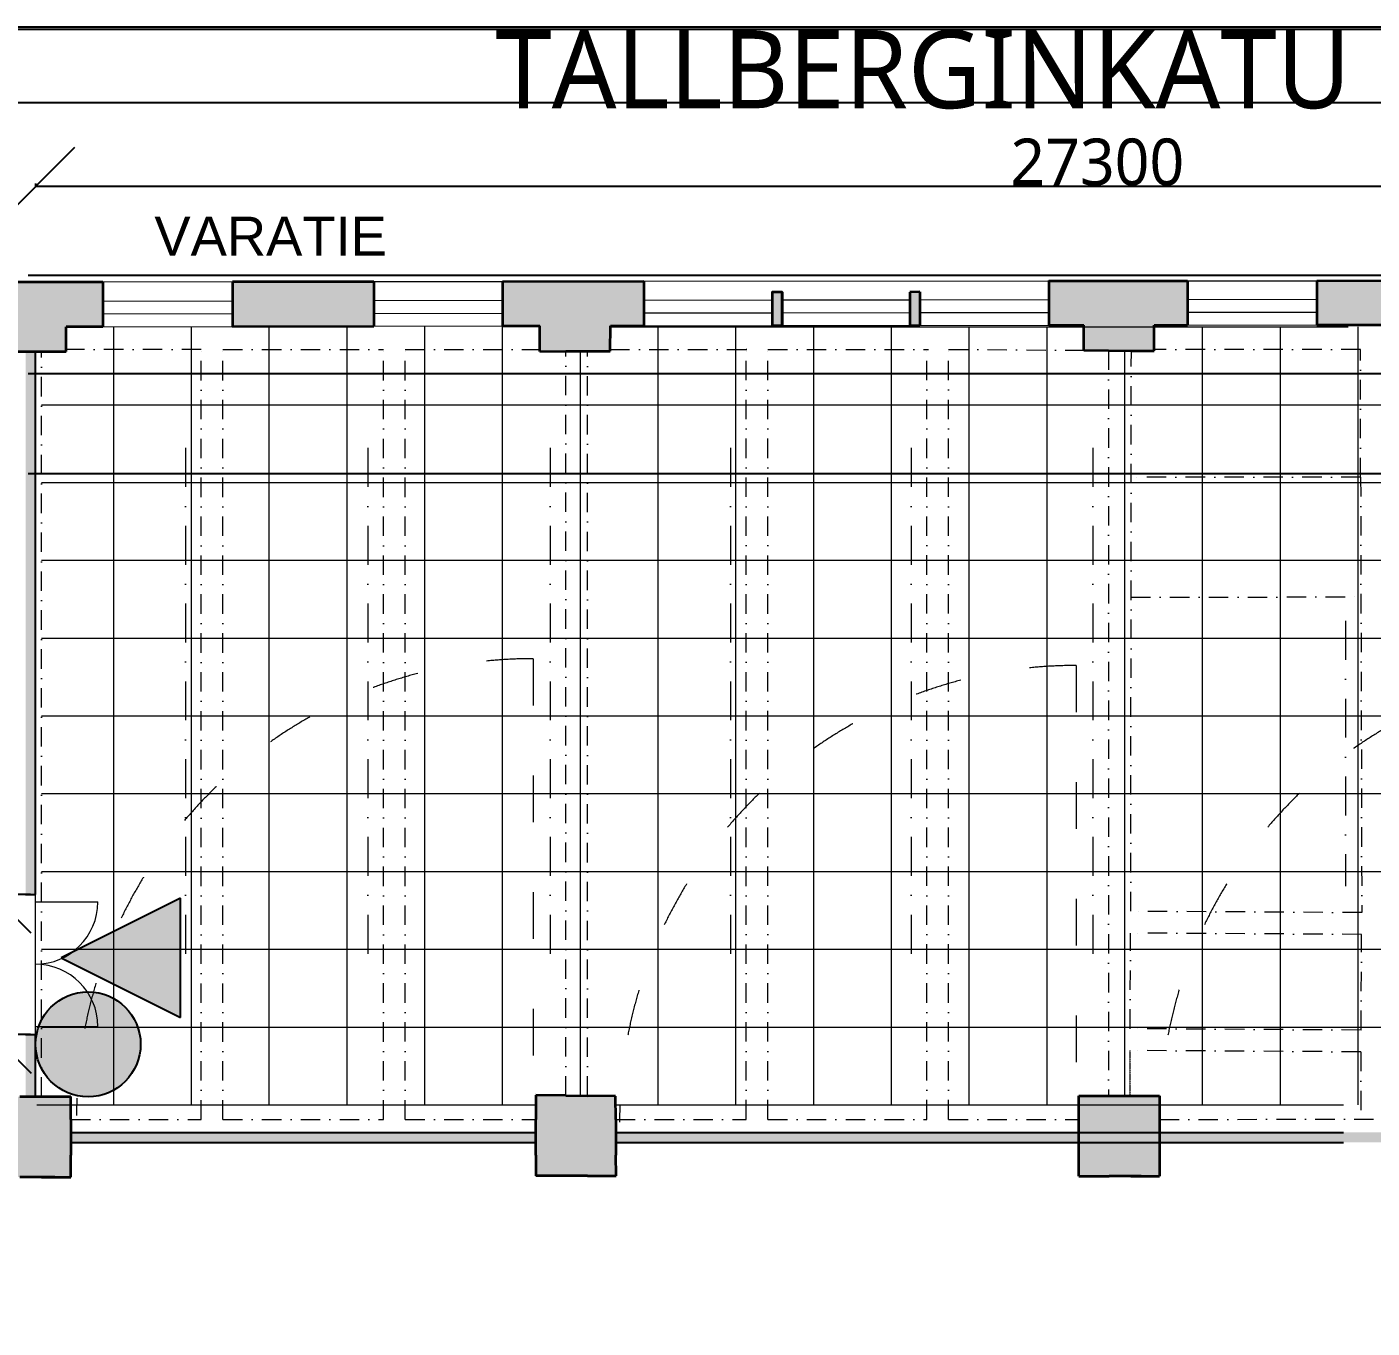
# Model space of a CAD drawing. Header units: inches. Extents: x 37508 to 148399, y 17096 to 89496.
# Drawn here: x 88481 to 105776, y 71931 to 88658 of the extents above; entities that cross this region are included whole.
import ezdxf

# ---------------------------------------------------------------- set-up
doc = ezdxf.new("R2010")
doc.units = ezdxf.units.IN
doc.header["$MEASUREMENT"] = 0
doc.linetypes.add('ACAD_ISO03W100', pattern=[30, 12, -18])
doc.linetypes.add('DASHDOT', pattern=[10, 5, -2.5, 0, -2.5])
for name, color, linetype, lineweight in [('02  RIPUSTUSTANGOT', 6, 'DASHDOT', 13), ('02 IKKUNAT', 130, 'Continuous', 13), ('02 KANTAVA', 24, 'Continuous', 35), ('02 KANTAVA väri', 24, 'Continuous', 35), ('02 OVET', 5, 'Continuous', 13), ('02 PALKISTO', 72, 'DASHDOT', 13), ('02 SEINALINJA', 151, 'Continuous', 13), ('02 VALISEINA', 21, 'Continuous', 25), ('03 MITAT', 7, 'Continuous', 13)]:
    doc.layers.add(name, color=color, linetype=linetype, lineweight=lineweight)
doc.layers.add('02 RUUDUTUS', color=7, linetype='Continuous', lineweight=13, true_color=0x7c7887)
doc.layers.add('RUUDUTKKO', color=7, linetype='Continuous', lineweight=13, true_color=0x7c7887)
doc.layers.add('03 Apuviiva', color=6, linetype='Continuous', plot=False)
for name, color, linetype in [('03 TEKSTIT', 7, 'Continuous'), ('05 palosammuttimet', 240, 'Continuous'), ('05 Poistumistie', 72, 'Continuous')]:
    doc.layers.add(name, color=color, linetype=linetype)
doc.styles.get("Standard").update_dxf_attribs({"font": 'arial.ttf'})
doc.dimstyles.new('ISO-25', dxfattribs={"dimtxt": 2.5, "dimasz": 1000, "dimexe": 1.25, "dimexo": 0.625, "dimtad": 1, "dimtxsty": 'Standard', "dimblk": 'OBLIQUE', "dimcen": 1000, "dimadec": 0, "dimazin": 0, "dimtfac": 1, "dimtmove": 0, "dimatfit": 3, "dimldrblk": 'OBLIQUE', "dimfxl": 1, "dimarcsym": 0})

# ---------------------------------------------------------------- blocks, each defined once
blk = doc.blocks.new('_Oblique')
at = {"color": 0, "linetype": 'ByBlock', "lineweight": -2}
blk.add_line((-0.5, -0.5), (0.5, 0.5), dxfattribs=at)
blk = doc.blocks.new('*D22')
at = {"layer": '03 MITAT', "color": 0, "lineweight": -2, "transparency": 16777216}
for p, q in [((88527, 77507), (88034, 77507)), ((88035, 77507), (88035, 75707)), ((88527, 75707), (88034, 75707))]:
    blk.add_line(p, q, dxfattribs=at)
at = {"layer": 'Defpoints', "color": 0, "transparency": 16777216}
for p in [(88528, 77507), (88035, 75707), (88528, 75707)]:
    blk.add_point(p, dxfattribs=at)
at = {"layer": '03 MITAT', "color": 0, "lineweight": -2, "transparency": 16777216, "xscale": 1000, "yscale": 1000, "zscale": 1000}
for p, rotation in [((88035, 77507), 90), ((88035, 75707), 270)]:
    blk.add_blockref('_Oblique', p, dxfattribs=dict(at, rotation=rotation))
at = {"layer": '03 MITAT', "color": 0, "transparency": 16777216, "insert": (87727, 76607), "char_height": 2.5, "attachment_point": 5, "rotation": 90}
blk.add_mtext('{\\fRoboto|b0|i0|c0|p2;\\H240x;1800}', dxfattribs=at)
blk = doc.blocks.new('*D21')
at = {"layer": '03 MITAT', "color": 0, "lineweight": -2, "transparency": 16777216}
for p, q in [((88593, 86645), (88593, 86609)), ((88593, 86610), (115893, 86610)), ((115893, 86645), (115893, 86609))]:
    blk.add_line(p, q, dxfattribs=at)
at = {"layer": 'Defpoints', "color": 0, "transparency": 16777216}
for p in [(88593, 86646), (115893, 86646), (115893, 86610)]:
    blk.add_point(p, dxfattribs=at)
at = {"layer": '03 MITAT', "color": 0, "lineweight": -2, "transparency": 16777216, "xscale": 1000, "yscale": 1000, "zscale": 1000, "rotation": 180}
blk.add_blockref('_Oblique', (88593, 86610), dxfattribs=at)
at = {"layer": '03 MITAT', "color": 0, "lineweight": -2, "transparency": 16777216, "xscale": 1000, "yscale": 1000, "zscale": 1000}
blk.add_blockref('_Oblique', (115893, 86610), dxfattribs=at)
at = {"layer": '03 MITAT', "color": 0, "transparency": 16777216, "insert": (102243, 86919), "char_height": 2.5, "width": 9.57, "attachment_point": 5}
blk.add_mtext('{\\fRoboto|b0|i0|c0|p2;\\H240x;27300}', dxfattribs=at)
blk = doc.blocks.new('Poistumistie')
at = {"layer": '05 Poistumistie'}
blk.add_hatch(color=256, dxfattribs=at).paths.add_polyline_path([(-933, 0), (603, 0), (-165, 1535)])
for p, q in [((-165, 1535), (-933, 0)), ((603, 0), (-165, 1535)), ((-933, 0), (603, 0))]:
    blk.add_line(p, q, dxfattribs=at)
blk = doc.blocks.new('Palosamuttimet')
at = {"layer": '05 palosammuttimet'}
blk.add_hatch(color=256, dxfattribs=at).paths.add_polyline_path([(675, 0, 1), (-675, 0, 1)])
blk.add_circle((0, 0), 675, dxfattribs=at)

msp = doc.modelspace()

# ---------------------------------------------------------------- hatches: boundary and pattern name
at = {"layer": '02 KANTAVA väri'}
msp.add_hatch(color=7, dxfattribs=at).paths.add_polyline_path([(88085.596, 84801.698), (88085.596, 84483.931), (88984.15, 84483.931), (88984.15, 84804.231), (89458.547, 84804.231), (89458.547, 85382.006), (89458.541, 85382.006), (87633.55, 85380.396), (87633.55, 84800.864)])
h = msp.add_hatch(color=7, dxfattribs=at)
h.paths.add_polyline_path([(109937.294, 74915.22), (109712.319, 74918.824), (109295.686, 74921.013), (108900.979, 74924.576), (108900.262, 74615.471), (108899.196, 74155.471), (108898.577, 73888.671), (109295.686, 73888.671), (109712.907, 73888.671), (109937.294, 73888.671), (109937.294, 74155.637), (109937.294, 74615.637)])
h.paths.add_polyline_path([(103044.287, 74614.533), (103044.287, 74918.26), (102662.301, 74918.031), (102385.903, 74917.865), (102007.095, 74917.637), (102007.039, 74614.367), (102006.954, 74154.367), (102006.905, 73885.278), (102393.653, 73885.278), (102673.653, 73885.278), (102807.66, 73885.278), (103044.287, 73885.278), (103044.287, 74154.533)])
h.paths.add_polyline_path([(96050.686, 74613.412), (96048.532, 74913.408), (95688.122, 74917.706), (95408.122, 74921.045), (95025.67, 74925.606), (95025.67, 74613.248), (95025.67, 74153.248), (95025.67, 73889.14), (95408.122, 73889.14), (95688.122, 73889.14), (96055.885, 73889.14), (96053.988, 74153.413)])
h.paths.add_polyline_path([(89047.693, 74612.29), (89047.693, 74907.048), (88668.096, 74907.048), (88388.096, 74907.048), (88014.345, 74907.048), (88014.112, 74612.125), (88013.748, 74152.124), (88013.526, 73871.452), (88388.096, 73871.485), (88668.096, 73871.509), (88838.206, 73871.524), (89047.693, 73871.542), (89047.693, 74152.29)])
h.paths.add_polyline_path([(92939.907, 85385.077), (91126.366, 85383.477), (91126.366, 84807.308), (92939.907, 84810.654)])
h.paths.add_polyline_path([(96410.715, 85388.14), (94595.676, 85386.538), (94595.676, 84813.709), (95075.193, 84814.593), (95075.193, 84486.734), (95408.122, 84487.995), (95688.122, 84487.995), (95979.611, 84490.161), (95986.219, 84816.274), (96410.715, 84816.746)])
h.paths.add_polyline_path([(103402.87, 85394.309), (101621.075, 85392.737), (101621.075, 84822.538), (102067.681, 84823.035), (102067.681, 84501.159), (102385.903, 84498.109), (102675.795, 84495.331), (102973.223, 84492.481), (102973.223, 84824.042), (103402.87, 84824.519)])
h.paths.add_polyline_path([(106826.9, 85397.33), (106826.89, 85397.33), (105064.713, 85395.775), (105064.713, 84826.367), (106826.9, 84828.326)])
h.paths.add_polyline_path([(110260.014, 85400.359), (110260.007, 85400.359), (108494.904, 85398.802), (108494.904, 84830.18), (108961.886, 84830.699), (108961.886, 84492.645), (109295.686, 84496.705), (109709.584, 84504.233), (109876.806, 84513.635), (109876.806, 84831.716), (110260.014, 84832.142)])
h.paths.add_polyline_path([(117196.927, 85405.712), (116329.776, 85405.715), (115463.59, 85404.951), (115463.59, 84837.927), (115798.247, 84838.299), (115802.245, 84497.968), (116160.421, 84491.53), (116519.399, 84485.077), (116858.421, 84478.983), (116855.751, 84830.407), (117196.927, 84834.287)])
h.paths.add_polyline_path([(120641.766, 85405.699), (118906.312, 85405.705), (118906.312, 84834.051), (120641.766, 84833.811)])
h.paths.add_polyline_path([(124054.725, 85405.686), (122307.847, 85405.693), (122307.847, 84833.581), (122788.904, 84833.514), (122788.904, 84487.239), (122926.53, 84485.791), (123163.906, 84483.294), (123160.969, 80699.206), (123300.138, 80699.206), (123300.138, 81082.143), (123578.988, 81082.143), (123576.993, 81355.654), (123300.138, 81358.661), (123291.902, 84493.056), (123539.478, 84490.871), (123667.325, 84489.743), (123667.325, 84833.393), (124054.725, 84833.339)])
h.paths.add_polyline_path([(123674.895, 74930.592), (123539.478, 74928.86), (123299.425, 74924.665), (123165.629, 74922.111), (122943.645, 74921.241), (122792.762, 74919.311), (122795.322, 74616.879), (122799.216, 74156.918), (122801.478, 73889.694), (123674.895, 73889.694), (123674.895, 74182.974), (123674.895, 74642.974)])
h.paths.add_polyline_path([(123254.546, 73889.694), (122983.603, 73889.694), (122983.603, 71931.018), (123254.546, 71931.018)])
h.paths.add_polyline_path([(123300.138, 80699.206), (123160.969, 80699.206), (123157.502, 78586.553), (123296.829, 78586.553)])
h.paths.add_polyline_path([(108899.872, 74447.29), (103044.287, 74447.29), (103044.287, 74317.29), (108899.571, 74317.29)])
h.paths.add_polyline_path([(102007.008, 74447.29), (96051.878, 74447.29), (96052.812, 74317.29), (102006.984, 74317.29)])
h.paths.add_polyline_path([(95025.67, 74447.29), (89047.693, 74447.29), (89047.693, 74317.29), (95025.67, 74317.29)])
h.paths.add_polyline_path([(88593.096, 75707.048), (88463.096, 75707.048), (88463.096, 74907.048), (88593.096, 74907.048)])
h.paths.add_polyline_path([(88593.096, 84483.154), (88463.096, 84483.154), (88463.096, 77507.048), (88593.096, 77507.048)])
h = msp.add_hatch(color=7, dxfattribs=at)
h.paths.add_polyline_path([(99961.994, 85253.029), (99830.863, 85250.438), (99830.863, 84820.548), (99961.994, 84820.694)])
h.paths.add_polyline_path([(98190.388, 85249.743), (98060.915, 85237.544), (98060.915, 84818.581), (98190.388, 84818.725)])
h = msp.add_hatch(color=7, dxfattribs=at)
h.paths.add_polyline_path([(98190.388, 85249.743), (98060.915, 85249.743), (98060.915, 84818.581), (98190.388, 84818.725)])
h.paths.add_polyline_path([(99961.994, 85253.029), (99830.863, 85250.438), (99830.863, 84820.548), (99961.994, 84820.694)])
h = msp.add_hatch(color=7, dxfattribs=at)
h.paths.add_polyline_path([(88463.096, 77507.048), (88593.096, 77507.048), (88593.096, 84483.931), (88463.096, 84483.931)])
h.paths.add_polyline_path([(88593.096, 75707.048), (88463.096, 75707.048), (88463.096, 74907.048), (88593.096, 74907.048)])

# ---------------------------------------------------------------- linework, layer by layer
at = {"layer": '02  RIPUSTUSTANGOT', "ltscale": 100}
for p, q in [((90522.148, 83245.017), (90522.148, 76562.461)), ((92865.469, 83245.017), (92865.469, 76562.461)), ((95208.128, 83245.017), (95208.128, 76562.461)), ((97527.644, 83245.017), (97527.644, 76562.461)), ((99850.472, 83245.017), (99850.472, 76562.461)), ((102185.909, 83245.017), (102185.909, 76562.461)), ((105432.358, 81021.865), (105432.358, 77610.383))]:
    msp.add_line(p, q, dxfattribs=at)
at = {"layer": '02 IKKUNAT', "linetype": 'Continuous'}
for p, q in [((89457.939, 85134.233), (91125.757, 85137.31)), ((92939.299, 85140.656), (94595.068, 85143.711)), ((96410.348, 85146.749), (98060.915, 85148.584)), ((98190.021, 85148.727), (99830.496, 85150.551)), ((99961.627, 85150.697), (101620.708, 85152.541)), ((103402.504, 85154.522), (105064.346, 85156.369)), ((89458.243, 84969.231), (91126.061, 84972.308)), ((92939.603, 84975.654), (94595.372, 84978.708)), ((96410.532, 84981.746), (98060.915, 84983.581)), ((98190.204, 84983.724), (99830.68, 84985.548)), ((99961.811, 84985.694), (101620.891, 84987.538)), ((103402.687, 84989.519), (105064.53, 84991.367))]:
    msp.add_line(p, q, dxfattribs=at)
at = {"layer": '02 KANTAVA', "linetype": 'Continuous'}
for p, q in [((87633.55, 85380.396), (89458.547, 85382.006)), ((89458.547, 85382.006), (89458.547, 84804.231)), ((91126.366, 85383.477), (92939.907, 85385.077)), ((91126.366, 85383.477), (91126.366, 84807.308)), ((92939.907, 85385.077), (92939.907, 84810.654)), ((94595.672, 85386.538), (96410.712, 85388.14)), ((94595.676, 85381.901), (94595.676, 84813.709)), ((96410.715, 85384.92), (96410.715, 84816.746)), ((101621.075, 85396.802), (101621.075, 84822.538)), ((101621.078, 85392.737), (103402.871, 85394.309)), ((103402.87, 85394.489), (103402.87, 84824.519)), ((105064.709, 85395.775), (106826.89, 85397.33)), ((105064.713, 85390.975), (105064.713, 84826.367)), ((98060.915, 85237.544), (98060.915, 84818.581)), ((98190.388, 85249.743), (98190.388, 84818.725)), ((99961.994, 85253.029), (99830.863, 85250.438)), ((99830.863, 85250.438), (99830.863, 84820.548)), ((99961.994, 85253.029), (99961.994, 84820.694)), ((88984.15, 84483.931), (88984.15, 84804.231)), ((91126.366, 84807.308), (92939.907, 84810.654)), ((94595.676, 84813.709), (95075.193, 84814.593)), ((95075.193, 84486.734), (95075.193, 84814.593)), ((95979.611, 84490.161), (95986.219, 84816.274)), ((95986.219, 84816.274), (96410.715, 84816.746)), ((98060.915, 84818.581), (98190.388, 84818.725)), ((99830.863, 84820.548), (99961.994, 84820.694)), ((101621.075, 84822.538), (102067.681, 84823.035)), ((102067.681, 84501.159), (102067.681, 84823.035)), ((102973.223, 84824.042), (103402.87, 84824.519)), ((102973.223, 84492.481), (102973.223, 84824.042)), ((105064.713, 84826.367), (106826.9, 84828.326)), ((95075.193, 84486.734), (95408.122, 84487.995)), ((95408.122, 84487.995), (95688.122, 84487.995)), ((95688.122, 84487.995), (95979.611, 84490.161)), ((102067.681, 84501.159), (102385.903, 84498.109)), ((102385.903, 84498.109), (102675.795, 84495.331)), ((102675.795, 84495.331), (102973.223, 84492.481)), ((88388.096, 74907.048), (88833.228, 74907.048)), ((88668.096, 74907.048), (89047.693, 74907.048)), ((89047.693, 74612.29), (89047.693, 74907.048)), ((95408.122, 74921.045), (95025.67, 74925.606)), ((95025.67, 74925.606), (95025.67, 74613.248)), ((95408.122, 74921.045), (95688.122, 74917.706)), ((96048.532, 74913.408), (95688.122, 74917.706)), ((96050.686, 74613.412), (96048.532, 74913.408)), ((102007.039, 74614.367), (102007.095, 74917.637)), ((102007.095, 74917.637), (102385.903, 74917.865)), ((102385.903, 74917.865), (102662.301, 74918.031)), ((102662.301, 74918.031), (103044.287, 74918.26)), ((103044.287, 74918.26), (103044.287, 74614.533)), ((89047.693, 74612.29), (89047.693, 74152.29)), ((95025.67, 74153.248), (95025.67, 74613.248)), ((96050.686, 74613.412), (96053.988, 74153.413)), ((102006.954, 74154.367), (102007.039, 74614.367)), ((103044.287, 74614.533), (103044.287, 74154.533)), ((89047.693, 73871.542), (89047.693, 74152.29)), ((95025.67, 74153.248), (95025.67, 73889.14)), ((96055.885, 73889.14), (96053.988, 74153.413)), ((102006.905, 73885.278), (102006.954, 74154.367)), ((103044.287, 74154.533), (103044.287, 73885.278)), ((88668.096, 73871.509), (88388.096, 73871.485)), ((88668.096, 73871.509), (89047.693, 73871.542)), ((88838.206, 73871.524), (88668.096, 73871.509)), ((95408.122, 73889.14), (95025.67, 73889.14)), ((95688.122, 73889.14), (95408.122, 73889.14)), ((95688.122, 73889.14), (96055.885, 73889.14)), ((102006.905, 73885.278), (102393.653, 73885.278)), ((102673.653, 73885.278), (102393.653, 73885.278)), ((102673.653, 73885.278), (103044.287, 73885.278)), ((102807.66, 73885.278), (102673.653, 73885.278))]:
    msp.add_line(p, q, dxfattribs=at)
at = {"layer": '02 KANTAVA'}
for p, q in [((89458.547, 84804.231), (88984.15, 84804.231)), ((88085.596, 84483.931), (88984.15, 84483.931))]:
    msp.add_line(p, q, dxfattribs=at)
msp.add_lwpolyline([(98060.915, 84818.581), (98190.388, 84818.581), (98190.388, 85249.743), (98060.915, 85249.743)], close=True, dxfattribs=at)
at = {"layer": '02 KANTAVA väri', "color": 7}
msp.add_line((88668.096, 84483.154), (88668.096, 84482.435), dxfattribs=at)
at = {"layer": '02 OVET'}
for p, q in [((88593.096, 75707.048), (88593.096, 77507.048)), ((88593.096, 77408.928), (89393.096, 77408.928)), ((88593.096, 75808.928), (89393.096, 75808.928))]:
    msp.add_line(p, q, dxfattribs=at)
at = {"layer": '02 OVET', "linetype": 'ACAD_ISO03W100', "ltscale": 50}
for points in [[(89119.154, 74665.305, -0.414213562), (94990.134, 80536.285), (94990.134, 74665.305)], [(96100.646, 74578.024, -0.414213562), (101971.627, 80449.005), (101971.627, 74578.024)], [(103044.807, 74579.144, -0.414213562), (108915.788, 80450.124), (108915.788, 74579.144)]]:
    msp.add_lwpolyline(points, format="xyb", dxfattribs=at)
at = {"layer": '02 OVET'}
for centre, start, end in [((88593.096, 77408.928), 270, 0), ((88593.096, 75808.928), 0, 90)]:
    msp.add_arc(centre, 800, start, end, dxfattribs=at)
at = {"layer": '02 PALKISTO', "linetype": 'DASHDOT', "ltscale": 50}
for p, q in [((88668.102, 74907.048), (88668.102, 84483.154)), ((90722.148, 84511.428), (88984.156, 84511.428)), ((90722.148, 74612.558), (90722.148, 84511.428)), ((91002.148, 84511.428), (93065.469, 84511.698)), ((91002.148, 74612.603), (91002.148, 84511.428)), ((93065.469, 74612.934), (93065.469, 84511.698)), ((93345.469, 74612.979), (93345.469, 84511.698)), ((93345.469, 84511.698), (95075.199, 84511.698)), ((95408.128, 74921.045), (95408.128, 84487.995)), ((95688.128, 74917.706), (95688.128, 84487.995)), ((97727.644, 74613.681), (97727.644, 84512.235)), ((98007.644, 74613.726), (98007.644, 84512.235)), ((98007.644, 84512.235), (100071.552, 84512.235)), ((100050.472, 74614.053), (100050.472, 84512.503)), ((100330.472, 74614.098), (100330.472, 84512.503)), ((100330.472, 84512.503), (102067.687, 84501.159)), ((102385.909, 84498.109), (102385.909, 74917.865)), ((102672.974, 77289.702), (102680.449, 84495.287)), ((105628.332, 84513.146), (102973.229, 84512.84)), ((105628.332, 82869.487), (105628.332, 84513.146)), ((105628.332, 82869.487), (102675.801, 82869.487)), ((105628.332, 82869.487), (105643.025, 77272.002)), ((102677.164, 81328.577), (105624.663, 81330.006)), ((105643.025, 77272.002), (102672.974, 77289.702)), ((102663.976, 75779.729), (102671.306, 77009.707)), ((105641.357, 76992.007), (102671.306, 77009.707)), ((105634.027, 75762.029), (105641.357, 76992.007)), ((105634.027, 75762.029), (102663.976, 75779.729)), ((105632.358, 75482.034), (102662.307, 75499.734)), ((105632.358, 75482.034), (105632.358, 74614.948)), ((89047.699, 74612.29), (90722.148, 74612.558)), ((91002.148, 74612.603), (93065.469, 74612.934)), ((93345.469, 74612.979), (95025.676, 74613.248)), ((96050.692, 74613.412), (97727.644, 74613.681)), ((98007.644, 74613.726), (100050.472, 74614.053)), ((100330.472, 74614.098), (102007.045, 74614.367)), ((103044.293, 74614.533), (106971.707, 74615.162))]:
    msp.add_line(p, q, dxfattribs=at)
at = {"layer": '02 PALKISTO', "linetype": 'DASHDOT'}
msp.add_line((102662.307, 75499.734), (102662.307, 74918.031), dxfattribs=at)
at = {"layer": '02 PALKISTO', "linetype": 'DASHDOT', "ltscale": 50}
msp.add_lwpolyline([(95980.054, 84511.698), (97703.552, 84511.698), (97737.552, 84511.698), (97727.644, 84512.235)], dxfattribs=at)
at = {"layer": '02 RUUDUTUS'}
for p, q in [((89593.096, 84801.698), (89593.096, 74801.698)), ((90593.096, 84801.698), (90593.096, 74801.698)), ((91593.096, 84801.698), (91593.096, 74801.698)), ((92593.096, 84801.698), (92593.096, 74801.698)), ((93593.096, 84801.698), (93593.096, 74801.698)), ((94593.096, 84801.698), (94593.096, 74801.698)), ((95985.924, 84801.698), (102067.681, 84801.698)), ((96593.096, 84801.698), (96593.096, 74801.698)), ((97593.096, 84801.698), (97593.096, 74801.698)), ((98593.096, 84801.698), (98593.096, 74801.698)), ((99480.408, 84801.698), (105469.071, 84801.698)), ((99593.096, 84801.698), (99593.096, 74801.698)), ((100593.096, 84801.698), (100593.096, 74801.698)), ((101593.096, 84801.698), (101593.096, 74801.698)), ((103593.096, 84801.698), (103593.096, 74801.698)), ((104593.096, 84801.698), (104593.096, 74801.698)), ((105593.096, 84801.698), (105593.096, 74801.698)), ((95593.096, 84487.995), (95593.096, 74918.839)), ((102593.096, 84496.124), (102593.096, 74917.989)), ((88668.102, 83801.698), (115868.841, 83801.698)), ((88610.662, 74801.698), (95025.67, 74801.698)), ((96049.334, 74801.698), (102007.074, 74801.698)), ((99551.472, 74801.698), (105407.878, 74801.698))]:
    msp.add_line(p, q, dxfattribs=at)
at = {"layer": '02 SEINALINJA', "linetype": 'Continuous'}
for p, q in [((89458.541, 85382.006), (91126.362, 85383.477)), ((92939.901, 85385.077), (94595.672, 85386.538)), ((96410.712, 85388.14), (101621.078, 85392.737)), ((103402.871, 85394.309), (105064.709, 85395.775)), ((89458.547, 84804.231), (91126.366, 84807.308)), ((92939.907, 84810.654), (94595.676, 84813.709)), ((96410.715, 84816.746), (98190.388, 84818.725)), ((98190.388, 84818.725), (99830.863, 84820.548)), ((99961.994, 84820.694), (101621.075, 84822.538)), ((103402.87, 84824.519), (105064.713, 84826.367))]:
    msp.add_line(p, q, dxfattribs=at)
at = {"layer": '02 VALISEINA', "linetype": 'Continuous'}
for p, q in [((88593.096, 77507.048), (88593.096, 84483.154)), ((88463.096, 77507.048), (88593.096, 77507.048)), ((88463.096, 75707.048), (88593.096, 75707.048)), ((88593.096, 74907.048), (88593.096, 75707.048)), ((89047.693, 74447.29), (95025.67, 74447.29)), ((96051.878, 74447.29), (102007.008, 74447.29)), ((99551.472, 74447.29), (105407.056, 74447.29)), ((89047.693, 74317.29), (95025.67, 74317.29)), ((96052.812, 74317.29), (102006.984, 74317.29)), ((99551.472, 74317.29), (105406.755, 74317.29))]:
    msp.add_line(p, q, dxfattribs=at)
at = {"layer": '03 Apuviiva'}
for p, q in [((72620.865, 88658.347), (148399.429, 88658.347)), ((86158.161, 88628.059), (129237.988, 88628.059)), ((80475.573, 87688.562), (123555.4, 87688.562)), ((88499.047, 85466.098), (131578.874, 85466.098)), ((88499.047, 84201.25), (131578.874, 84201.25)), ((88499.047, 82918.24), (131578.874, 82918.24))]:
    msp.add_line(p, q, dxfattribs=at)
at = {"layer": 'RUUDUTKKO'}
for p, q in [((89593.096, 84801.698), (89593.096, 74801.698)), ((90593.096, 84801.698), (90593.096, 74801.698)), ((91593.096, 84801.698), (91593.096, 74801.698)), ((92593.096, 84801.698), (92593.096, 74801.698)), ((93593.096, 84801.698), (93593.096, 74801.698)), ((94593.096, 84801.698), (94593.096, 74801.698)), ((95985.924, 84801.698), (102067.681, 84801.698)), ((96593.096, 84801.698), (96593.096, 74801.698)), ((97593.096, 84801.698), (97593.096, 74801.698)), ((98593.096, 84801.698), (98593.096, 74801.698)), ((99480.408, 84801.698), (105469.071, 84801.698)), ((99593.096, 84801.698), (99593.096, 74801.698)), ((100593.096, 84801.698), (100593.096, 74801.698)), ((101593.096, 84801.698), (101593.096, 74801.698)), ((103593.096, 84801.698), (103593.096, 74801.698)), ((104593.096, 84801.698), (104593.096, 74801.698)), ((105593.096, 84801.698), (105593.096, 74801.698)), ((95593.096, 84487.995), (95593.096, 74918.839)), ((102593.096, 84496.124), (102593.096, 74917.989)), ((88668.102, 83801.698), (115868.841, 83801.698)), ((88668.102, 82801.698), (115744.863, 82801.698)), ((88668.102, 81801.698), (115668.102, 81801.698)), ((88668.102, 80801.698), (115496.907, 80801.698)), ((88668.102, 79801.698), (115372.929, 79801.698)), ((88668.102, 78801.698), (115248.951, 78801.698)), ((88668.102, 77801.698), (115124.973, 77801.698)), ((88668.102, 76801.698), (115000.995, 76801.698)), ((88668.102, 75801.698), (110679.823, 75801.698)), ((88610.662, 74801.698), (95025.67, 74801.698)), ((96049.334, 74801.698), (102007.074, 74801.698)), ((99551.472, 74801.698), (105407.878, 74801.698))]:
    msp.add_line(p, q, dxfattribs=at)

# ---------------------------------------------------------------- block references
at = {"layer": '05 palosammuttimet'}
msp.add_blockref('Palosamuttimet', (89268.096, 75579.394), dxfattribs=at)
at = {"layer": '05 Poistumistie', "rotation": 90.00000000000001}
msp.add_blockref('Poistumistie', (90456.2, 76856.445), dxfattribs=at)

# ---------------------------------------------------------------- texts
at = {"layer": '03 TEKSTIT'}
msp.add_text('VARATIE', height=500, dxfattribs=at).set_placement((90120.187, 85718.763))
at = {"layer": '03 TEKSTIT', "insert": (94504.836, 88613.163), "char_height": 1000, "attachment_point": 1}
msp.add_mtext_dynamic_manual_height_columns('{\\fRoboto|b0|i0|c0|p2;TALLBERGINKATU}', width=7073.72394, gutter_width=12.5, heights=[0], dxfattribs=at)

# ---------------------------------------------------------------- dimensions: what is measured, and where the dimension line sits
at = {"layer": '03 MITAT'}
dim = msp.add_linear_dim(base=(115893.096, 86610.38), p1=(88593.096, 86645.731), p2=(115893.096, 86645.731), text='{\\fRoboto|b0|i0|c0|p2;\\H240x;<>}', dimstyle='ISO-25', dxfattribs=at)
dim.commit()
dim.dimension.update_dxf_attribs({"geometry": '*D21', "text_midpoint": (102243.096, 86610.38), "dimtype": 160})
dim = msp.add_linear_dim(base=(88035.483, 75707.048), p1=(88528.096, 77507.048), p2=(88528.096, 75707.048), angle=90, text='{\\fRoboto|b0|i0|c0|p2;\\H240x;<>}', dimstyle='ISO-25', dxfattribs=at)
dim.commit()
dim.dimension.update_dxf_attribs({"geometry": '*D22', "text_midpoint": (87726.616, 76607.048)})

doc.saveas('drawing.dxf')
